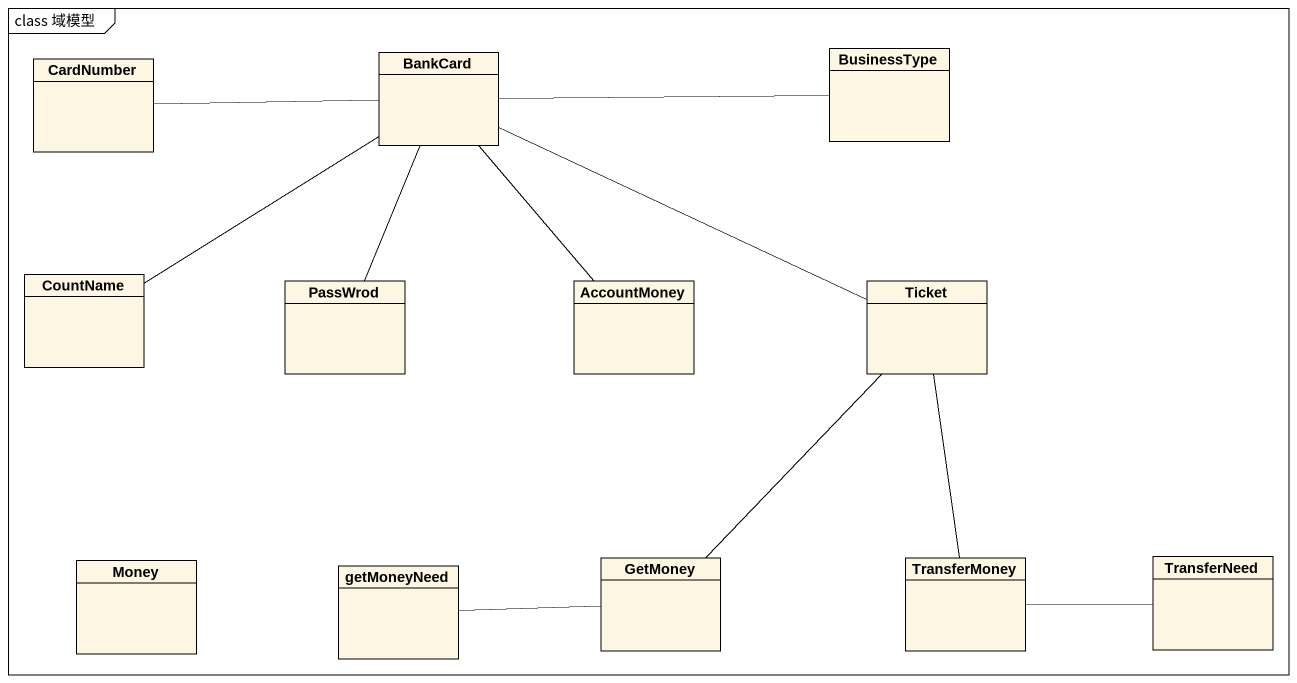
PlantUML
@startuml
mainframe class 域模型
hide circle
hide empty members
class CardNumber
class BankCard
class BusinessType
class CountName
class PassWrod
class AccountMoney
class Ticket
class Money
class getMoneyNeed
class GetMoney
class TransferMoney
class TransferNeed
BankCard -left- CardNumber
BankCard -right- BusinessType
BankCard -- CountName
BankCard -- PassWrod
BankCard -- AccountMoney
BankCard -right- Ticket
Ticket -- GetMoney
Ticket -- TransferMoney
GetMoney -left- getMoneyNeed
TransferMoney -right- TransferNeed
@enduml
